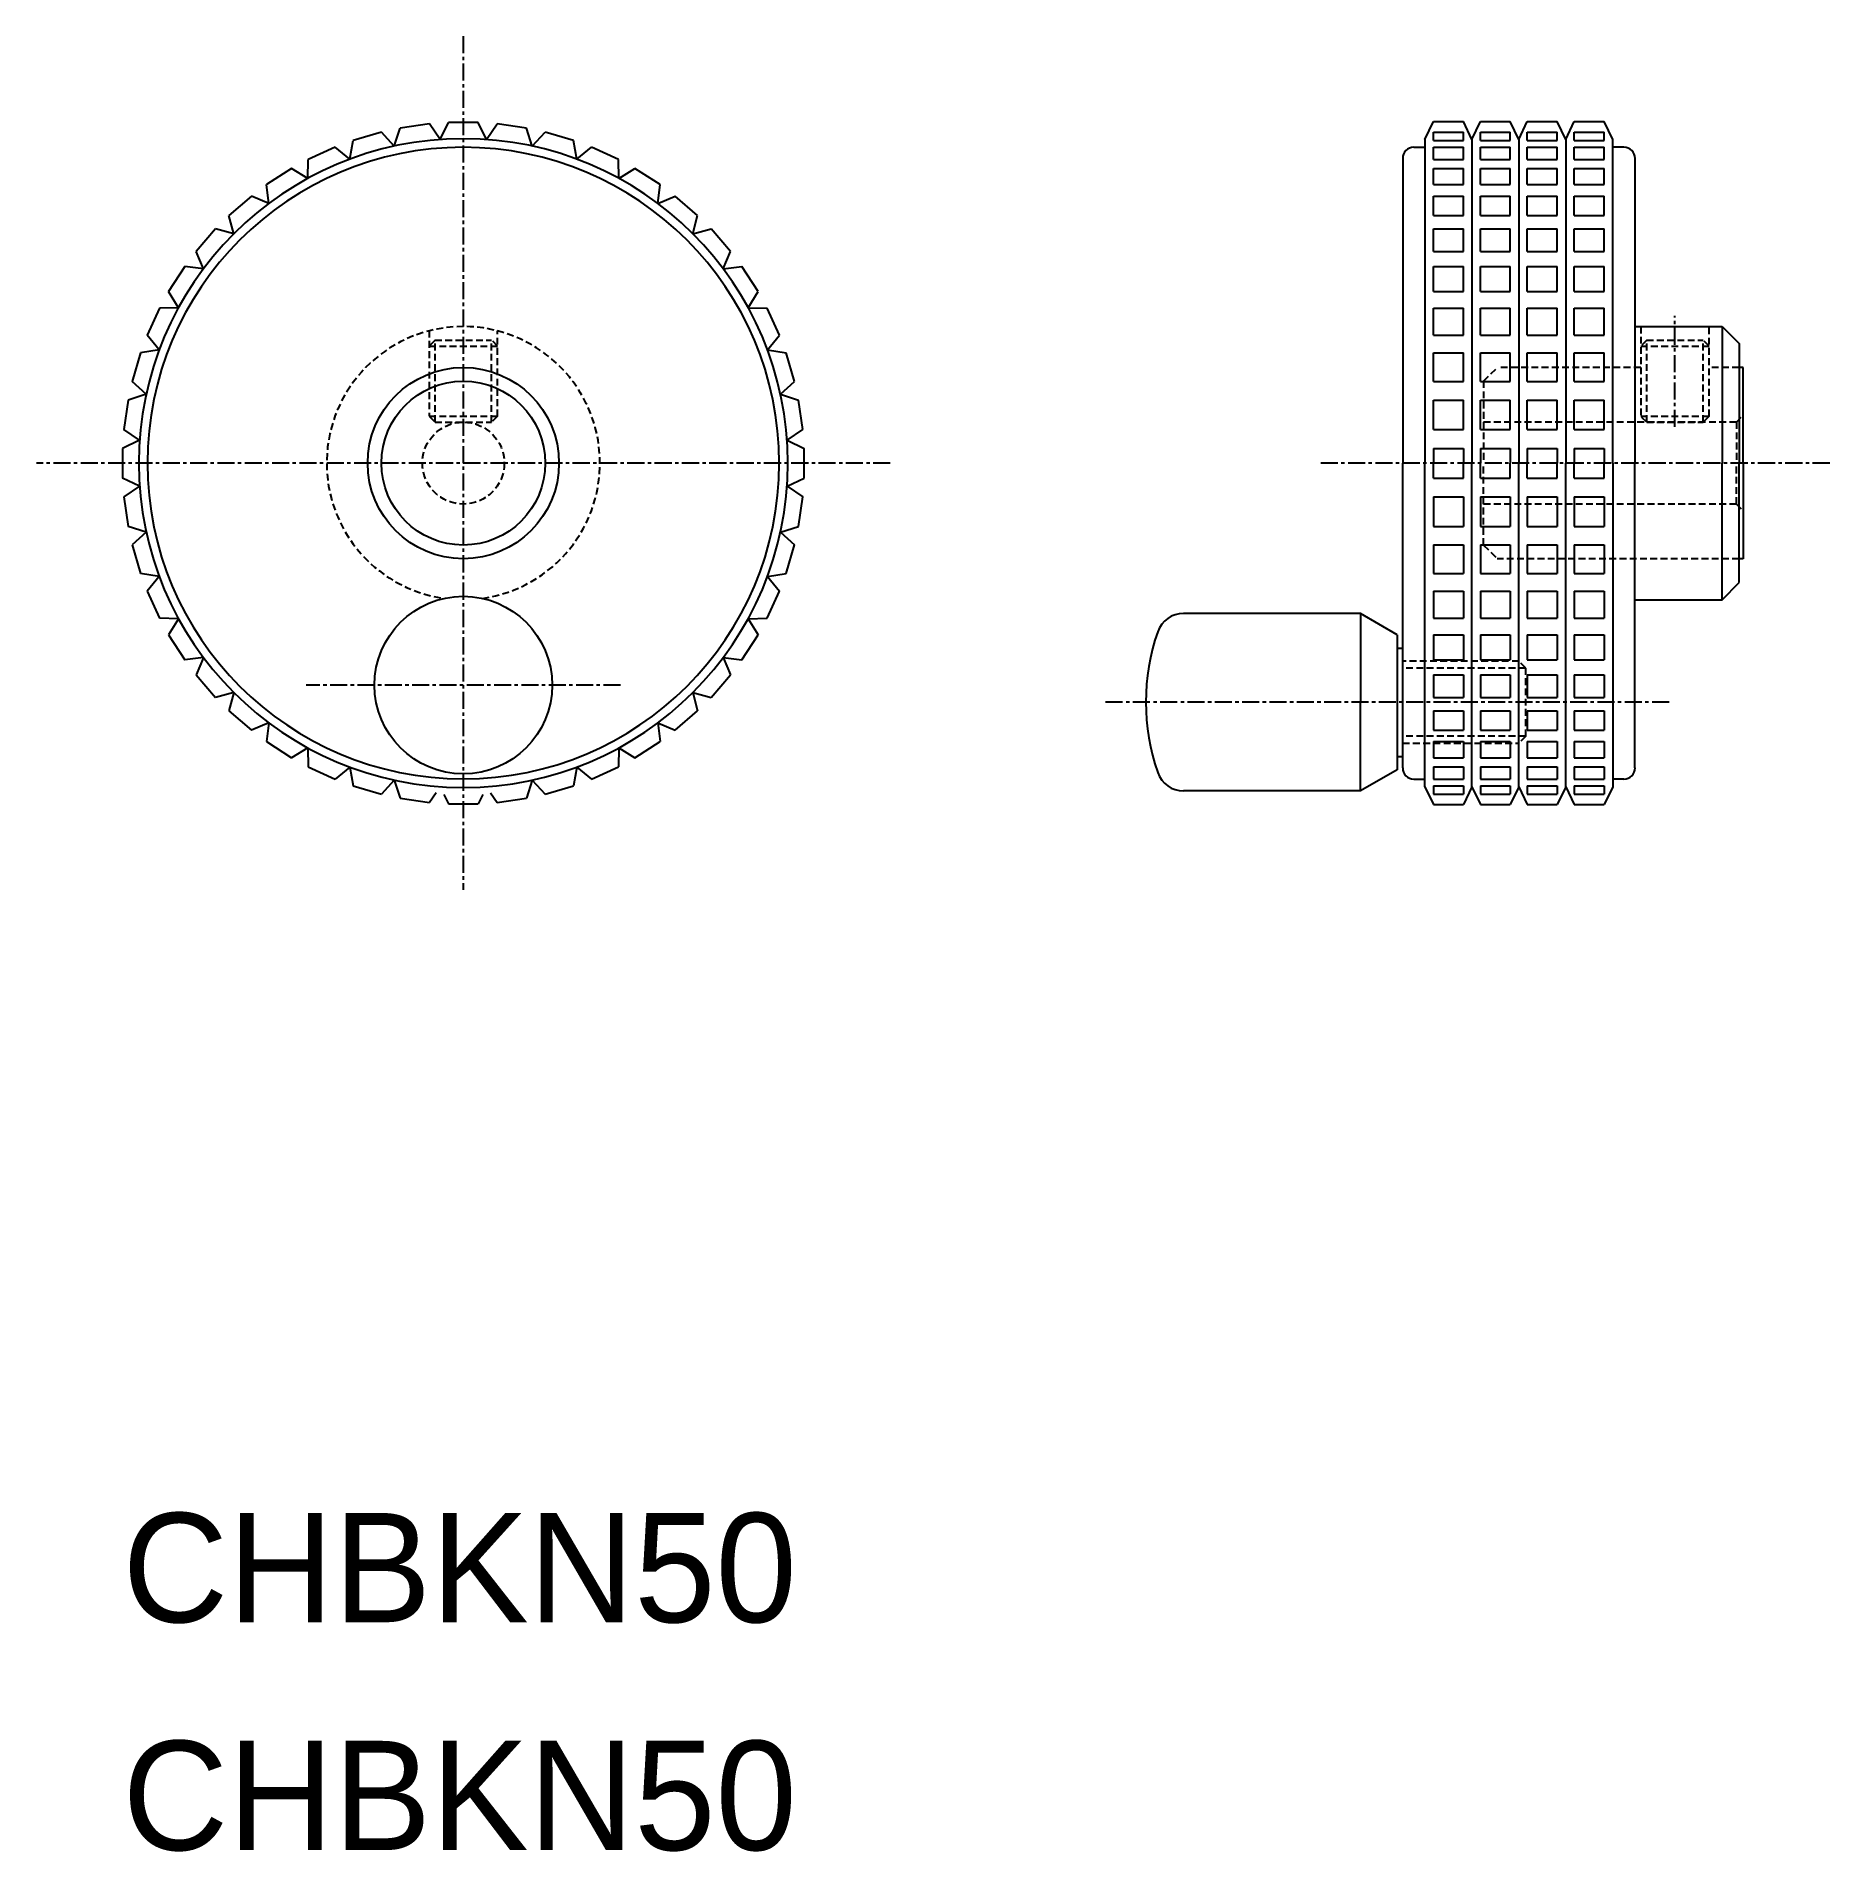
# Model space of a CAD drawing. Extents: x -5374 to -5242, y -1084 to -951.
import ezdxf
from ezdxf.enums import TextEntityAlignment as Align

# ---------------------------------------------------------------- set-up
doc = ezdxf.new("R2010")
doc.units = 0
doc.linetypes.add('CENTER', pattern=[2, 1.25, -0.25, 0.25, -0.25])
doc.linetypes.add('DASHED', pattern=[0.75, 0.5, -0.25])
doc.layers.get('0').update_dxf_attribs({"linetype": 'CONTINUOUS'})
doc.layers.add('CENTER', color=1, linetype='CENTER')

msp = doc.modelspace()

# ---------------------------------------------------------------- linework, layer by layer
at = {"color": 7, "linetype": 'CONTINUOUS'}
for p, q in [((-5348.42, -958.03), (-5350.51, -958.64)), ((-5347.49, -959.06), (-5348.42, -958.03)), ((-5347.49, -959.06), (-5347.07, -957.74)), ((-5344.91, -957.43), (-5347.07, -957.74)), ((-5344.14, -958.57), (-5344.91, -957.43)), ((-5344.14, -958.57), (-5343.53, -957.33)), ((-5341.35, -957.33), (-5343.53, -957.33)), ((-5340.75, -958.57), (-5341.35, -957.33)), ((-5340.75, -958.57), (-5339.97, -957.43)), ((-5337.81, -957.74), (-5339.97, -957.43)), ((-5337.39, -959.06), (-5337.81, -957.74)), ((-5337.39, -959.06), (-5336.46, -958.03)), ((-5334.37, -958.64), (-5336.46, -958.03)), ((-5272.07, -958.57), (-5271.44, -957.26)), ((-5271.44, -957.26), (-5269.25, -957.26)), ((-5271.44, -958.03), (-5269.25, -958.03)), ((-5271.44, -958.64), (-5271.44, -958.03)), ((-5268.63, -958.57), (-5269.25, -957.26)), ((-5269.25, -958.64), (-5269.25, -958.03)), ((-5268.63, -958.57), (-5268, -957.26)), ((-5268, -957.26), (-5265.82, -957.26)), ((-5268, -958.03), (-5265.82, -958.03)), ((-5268, -958.64), (-5268, -958.03)), ((-5265.19, -958.57), (-5265.82, -957.26)), ((-5265.82, -958.64), (-5265.82, -958.03)), ((-5265.19, -958.57), (-5264.57, -957.26)), ((-5264.57, -957.26), (-5262.38, -957.26)), ((-5264.57, -958.64), (-5264.57, -958.03)), ((-5264.57, -958.03), (-5262.38, -958.03)), ((-5261.75, -958.57), (-5262.38, -957.26)), ((-5262.38, -958.64), (-5262.38, -958.03)), ((-5261.75, -958.57), (-5261.13, -957.26)), ((-5261.13, -957.26), (-5258.94, -957.26)), ((-5261.13, -958.64), (-5261.13, -958.03)), ((-5261.13, -958.03), (-5258.94, -958.03)), ((-5258.32, -958.57), (-5258.94, -957.26)), ((-5258.94, -958.64), (-5258.94, -958.03)), ((-5351.81, -959.13), (-5353.79, -960.03)), ((-5350.74, -960.01), (-5351.81, -959.13)), ((-5350.74, -960.01), (-5350.51, -958.64)), ((-5334.14, -960.01), (-5334.37, -958.64)), ((-5334.14, -960.01), (-5333.07, -959.13)), ((-5331.09, -960.03), (-5333.07, -959.13)), ((-5272.88, -959.14), (-5272.07, -959.14)), ((-5272.07, -958.57), (-5272.07, -982.26)), ((-5271.44, -958.64), (-5269.25, -958.64)), ((-5271.44, -959.13), (-5269.25, -959.13)), ((-5271.44, -960.03), (-5271.44, -959.13)), ((-5269.25, -960.03), (-5269.25, -959.13)), ((-5268.63, -958.57), (-5268.63, -982.26)), ((-5268, -958.64), (-5265.82, -958.64)), ((-5268, -959.13), (-5265.82, -959.13)), ((-5268, -960.03), (-5268, -959.13)), ((-5265.82, -960.03), (-5265.82, -959.13)), ((-5265.19, -958.57), (-5265.19, -982.26)), ((-5264.57, -958.64), (-5262.38, -958.64)), ((-5264.57, -960.03), (-5264.57, -959.13)), ((-5264.57, -959.13), (-5262.38, -959.13)), ((-5262.38, -960.03), (-5262.38, -959.13)), ((-5261.75, -958.57), (-5261.75, -982.26)), ((-5261.13, -958.64), (-5258.94, -958.64)), ((-5261.13, -960.03), (-5261.13, -959.13)), ((-5261.13, -959.13), (-5258.94, -959.13)), ((-5258.94, -960.03), (-5258.94, -959.13)), ((-5258.32, -982.26), (-5258.32, -958.57)), ((-5257.5, -959.14), (-5258.32, -959.14)), ((-5355.01, -960.7), (-5356.84, -961.87)), ((-5353.82, -961.42), (-5355.01, -960.7)), ((-5353.82, -961.42), (-5353.79, -960.03)), ((-5331.06, -961.42), (-5331.09, -960.03)), ((-5331.06, -961.42), (-5329.88, -960.7)), ((-5328.04, -961.87), (-5329.88, -960.7)), ((-5273.69, -959.95), (-5273.69, -982.26)), ((-5271.44, -960.03), (-5269.25, -960.03)), ((-5271.44, -961.87), (-5271.44, -960.7)), ((-5271.44, -960.7), (-5269.25, -960.7)), ((-5269.25, -961.87), (-5269.25, -960.7)), ((-5268, -960.03), (-5265.82, -960.03)), ((-5268, -960.7), (-5265.82, -960.7)), ((-5268, -961.87), (-5268, -960.7)), ((-5265.82, -961.87), (-5265.82, -960.7)), ((-5264.57, -960.03), (-5262.38, -960.03)), ((-5264.57, -961.87), (-5264.57, -960.7)), ((-5264.57, -960.7), (-5262.38, -960.7)), ((-5262.38, -961.87), (-5262.38, -960.7)), ((-5261.13, -960.03), (-5258.94, -960.03)), ((-5261.13, -961.87), (-5261.13, -960.7)), ((-5261.13, -960.7), (-5258.94, -960.7)), ((-5258.94, -961.87), (-5258.94, -960.7)), ((-5256.69, -959.95), (-5256.69, -982.26)), ((-5356.67, -963.25), (-5356.84, -961.87)), ((-5328.21, -963.25), (-5328.04, -961.87)), ((-5271.44, -961.87), (-5269.25, -961.87)), ((-5268, -961.87), (-5265.82, -961.87)), ((-5264.57, -961.87), (-5262.38, -961.87)), ((-5261.13, -961.87), (-5258.94, -961.87)), ((-5357.95, -962.71), (-5359.59, -964.13)), ((-5356.67, -963.25), (-5357.95, -962.71)), ((-5328.21, -963.25), (-5326.93, -962.71)), ((-5325.29, -964.13), (-5326.93, -962.71)), ((-5271.44, -962.71), (-5269.25, -962.71)), ((-5271.44, -964.13), (-5271.44, -962.71)), ((-5269.25, -964.13), (-5269.25, -962.71)), ((-5268, -962.71), (-5265.82, -962.71)), ((-5268, -964.13), (-5268, -962.71)), ((-5265.82, -964.13), (-5265.82, -962.71)), ((-5264.57, -964.13), (-5264.57, -962.71)), ((-5264.57, -962.71), (-5262.38, -962.71)), ((-5262.38, -964.13), (-5262.38, -962.71)), ((-5261.13, -964.13), (-5261.13, -962.71)), ((-5261.13, -962.71), (-5258.94, -962.71)), ((-5258.94, -964.13), (-5258.94, -962.71)), ((-5359.23, -965.47), (-5359.59, -964.13)), ((-5325.65, -965.47), (-5325.29, -964.13)), ((-5271.44, -964.13), (-5269.25, -964.13)), ((-5268, -964.13), (-5265.82, -964.13)), ((-5264.57, -964.13), (-5262.38, -964.13)), ((-5261.13, -964.13), (-5258.94, -964.13)), ((-5360.57, -965.11), (-5362, -966.76)), ((-5359.23, -965.47), (-5360.57, -965.11)), ((-5325.65, -965.47), (-5324.31, -965.11)), ((-5322.88, -966.76), (-5324.31, -965.11)), ((-5271.44, -965.11), (-5269.25, -965.11)), ((-5271.44, -966.76), (-5271.44, -965.11)), ((-5269.25, -966.76), (-5269.25, -965.11)), ((-5268, -965.11), (-5265.82, -965.11)), ((-5268, -966.76), (-5268, -965.11)), ((-5265.82, -966.76), (-5265.82, -965.11)), ((-5264.57, -966.76), (-5264.57, -965.11)), ((-5264.57, -965.11), (-5262.38, -965.11)), ((-5262.38, -966.76), (-5262.38, -965.11)), ((-5261.13, -966.76), (-5261.13, -965.11)), ((-5261.13, -965.11), (-5258.94, -965.11)), ((-5258.94, -966.76), (-5258.94, -965.11)), ((-5361.45, -968.03), (-5362, -966.76)), ((-5323.43, -968.03), (-5322.88, -966.76)), ((-5271.44, -966.76), (-5269.25, -966.76)), ((-5268, -966.76), (-5265.82, -966.76)), ((-5264.57, -966.76), (-5262.38, -966.76)), ((-5261.13, -966.76), (-5258.94, -966.76)), ((-5362.83, -967.87), (-5364.01, -969.7)), ((-5361.45, -968.03), (-5362.83, -967.87)), ((-5323.43, -968.03), (-5322.05, -967.87)), ((-5320.87, -969.7), (-5322.05, -967.87)), ((-5271.44, -969.7), (-5271.44, -967.87)), ((-5271.44, -967.87), (-5269.25, -967.87)), ((-5269.25, -969.7), (-5269.25, -967.87)), ((-5268, -969.7), (-5268, -967.87)), ((-5268, -967.87), (-5265.82, -967.87)), ((-5265.82, -969.7), (-5265.82, -967.87)), ((-5264.57, -969.7), (-5264.57, -967.87)), ((-5264.57, -967.87), (-5262.38, -967.87)), ((-5262.38, -969.7), (-5262.38, -967.87)), ((-5261.13, -969.7), (-5261.13, -967.87)), ((-5261.13, -967.87), (-5258.94, -967.87)), ((-5258.94, -969.7), (-5258.94, -967.87)), ((-5363.29, -970.88), (-5364.01, -969.7)), ((-5321.6, -970.88), (-5320.87, -969.7)), ((-5271.44, -969.7), (-5269.25, -969.7)), ((-5268, -969.7), (-5265.82, -969.7)), ((-5264.57, -969.7), (-5262.38, -969.7)), ((-5261.13, -969.7), (-5258.94, -969.7)), ((-5364.67, -970.91), (-5365.58, -972.9)), ((-5363.29, -970.88), (-5364.67, -970.91)), ((-5321.6, -970.88), (-5320.21, -970.91)), ((-5319.31, -972.9), (-5320.21, -970.91)), ((-5271.44, -970.91), (-5269.25, -970.91)), ((-5271.44, -972.9), (-5271.44, -970.91)), ((-5269.25, -972.9), (-5269.25, -970.91)), ((-5268, -970.91), (-5265.82, -970.91)), ((-5268, -972.9), (-5268, -970.91)), ((-5265.82, -972.9), (-5265.82, -970.91)), ((-5264.57, -972.9), (-5264.57, -970.91)), ((-5264.57, -970.91), (-5262.38, -970.91)), ((-5262.38, -972.9), (-5262.38, -970.91)), ((-5261.13, -972.9), (-5261.13, -970.91)), ((-5261.13, -970.91), (-5258.94, -970.91)), ((-5258.94, -972.9), (-5258.94, -970.91)), ((-5256.69, -972.26), (-5250.32, -972.26)), ((-5250.32, -972.26), (-5250.32, -982.26)), ((-5250.32, -972.26), (-5249.07, -973.51)), ((-5364.69, -973.96), (-5366.06, -974.19)), ((-5364.69, -973.96), (-5365.58, -972.9)), ((-5320.19, -973.96), (-5319.31, -972.9)), ((-5320.19, -973.96), (-5318.82, -974.19)), ((-5271.44, -972.9), (-5269.25, -972.9)), ((-5268, -972.9), (-5265.82, -972.9)), ((-5264.57, -972.9), (-5262.38, -972.9)), ((-5261.13, -972.9), (-5258.94, -972.9)), ((-5249.07, -973.51), (-5249.07, -982.26)), ((-5366.06, -974.19), (-5366.67, -976.28)), ((-5318.21, -976.28), (-5318.82, -974.19)), ((-5271.44, -976.28), (-5271.44, -974.19)), ((-5271.44, -974.19), (-5269.25, -974.19)), ((-5269.25, -976.28), (-5269.25, -974.19)), ((-5268, -974.19), (-5265.82, -974.19)), ((-5268, -976.28), (-5268, -974.19)), ((-5265.82, -976.28), (-5265.82, -974.19)), ((-5264.57, -976.28), (-5264.57, -974.19)), ((-5264.57, -974.19), (-5262.38, -974.19)), ((-5262.38, -976.28), (-5262.38, -974.19)), ((-5261.13, -976.28), (-5261.13, -974.19)), ((-5261.13, -974.19), (-5258.94, -974.19)), ((-5258.94, -976.28), (-5258.94, -974.19)), ((-5248.77, -975.26), (-5249.07, -975.26)), ((-5248.77, -982.26), (-5248.77, -975.26)), ((-5365.65, -977.22), (-5366.67, -976.28)), ((-5319.23, -977.22), (-5318.21, -976.28)), ((-5271.44, -976.28), (-5269.25, -976.28)), ((-5268, -976.28), (-5265.82, -976.28)), ((-5264.57, -976.28), (-5262.38, -976.28)), ((-5261.13, -976.28), (-5258.94, -976.28)), ((-5366.97, -977.64), (-5367.28, -979.79)), ((-5365.65, -977.22), (-5366.97, -977.64)), ((-5319.23, -977.22), (-5317.91, -977.64)), ((-5317.6, -979.79), (-5317.91, -977.64)), ((-5271.44, -977.64), (-5269.25, -977.64)), ((-5271.44, -979.79), (-5271.44, -977.64)), ((-5269.25, -979.79), (-5269.25, -977.64)), ((-5268, -977.64), (-5265.82, -977.64)), ((-5268, -979.79), (-5268, -977.64)), ((-5265.82, -979.79), (-5265.82, -977.64)), ((-5264.57, -979.79), (-5264.57, -977.64)), ((-5264.57, -977.64), (-5262.38, -977.64)), ((-5262.38, -979.79), (-5262.38, -977.64)), ((-5261.13, -979.79), (-5261.13, -977.64)), ((-5261.13, -977.64), (-5258.94, -977.64)), ((-5258.94, -979.79), (-5258.94, -977.64)), ((-5366.13, -980.57), (-5367.38, -981.18)), ((-5366.13, -980.57), (-5367.28, -979.79)), ((-5318.75, -980.57), (-5317.6, -979.79)), ((-5318.75, -980.57), (-5317.5, -981.18)), ((-5271.44, -979.79), (-5269.25, -979.79)), ((-5268, -979.79), (-5265.82, -979.79)), ((-5264.57, -979.79), (-5262.38, -979.79)), ((-5261.13, -979.79), (-5258.94, -979.79)), ((-5367.38, -981.18), (-5367.38, -983.35)), ((-5317.5, -983.35), (-5317.5, -981.18)), ((-5271.44, -981.18), (-5271.44, -982.26)), ((-5271.44, -981.18), (-5269.25, -981.18)), ((-5269.25, -981.18), (-5269.25, -982.26)), ((-5268, -981.18), (-5268, -982.26)), ((-5268, -981.18), (-5265.82, -981.18)), ((-5265.82, -981.18), (-5265.82, -982.26)), ((-5264.57, -981.18), (-5264.57, -982.26)), ((-5264.57, -981.18), (-5262.38, -981.18)), ((-5262.38, -981.18), (-5262.38, -982.26)), ((-5261.13, -981.18), (-5261.13, -982.26)), ((-5261.13, -981.18), (-5258.94, -981.18)), ((-5258.94, -981.18), (-5258.94, -982.26)), ((-5366.13, -983.96), (-5367.38, -983.35)), ((-5318.75, -983.96), (-5317.5, -983.35)), ((-5273.69, -1004.58), (-5273.69, -982.26)), ((-5272.07, -1005.95), (-5272.07, -982.26)), ((-5271.44, -983.35), (-5271.44, -982.26)), ((-5271.44, -983.35), (-5269.25, -983.35)), ((-5269.25, -983.35), (-5269.25, -982.26)), ((-5268.63, -1005.95), (-5268.63, -982.26)), ((-5268, -983.35), (-5268, -982.26)), ((-5268, -983.35), (-5265.82, -983.35)), ((-5265.82, -983.35), (-5265.82, -982.26)), ((-5265.19, -1005.95), (-5265.19, -982.26)), ((-5264.57, -983.35), (-5264.57, -982.26)), ((-5264.57, -983.35), (-5262.38, -983.35)), ((-5262.38, -983.35), (-5262.38, -982.26)), ((-5261.75, -1005.95), (-5261.75, -982.26)), ((-5261.13, -983.35), (-5261.13, -982.26)), ((-5261.13, -983.35), (-5258.94, -983.35)), ((-5258.94, -983.35), (-5258.94, -982.26)), ((-5258.32, -982.26), (-5258.32, -1005.95)), ((-5256.69, -1004.58), (-5256.69, -982.26)), ((-5250.32, -992.26), (-5250.32, -982.26)), ((-5249.07, -991.01), (-5249.07, -982.26)), ((-5248.77, -982.26), (-5248.77, -989.26)), ((-5366.13, -983.96), (-5367.28, -984.74)), ((-5367.28, -984.74), (-5366.97, -986.89)), ((-5318.75, -983.96), (-5317.6, -984.74)), ((-5317.91, -986.89), (-5317.6, -984.74)), ((-5271.44, -984.74), (-5269.25, -984.74)), ((-5271.44, -984.74), (-5271.44, -986.89)), ((-5269.25, -984.74), (-5269.25, -986.89)), ((-5268, -984.74), (-5265.82, -984.74)), ((-5268, -984.74), (-5268, -986.89)), ((-5265.82, -984.74), (-5265.82, -986.89)), ((-5264.57, -984.74), (-5262.38, -984.74)), ((-5264.57, -984.74), (-5264.57, -986.89)), ((-5262.38, -984.74), (-5262.38, -986.89)), ((-5261.13, -984.74), (-5258.94, -984.74)), ((-5261.13, -984.74), (-5261.13, -986.89)), ((-5258.94, -984.74), (-5258.94, -986.89)), ((-5365.65, -987.31), (-5366.97, -986.89)), ((-5365.65, -987.31), (-5366.67, -988.24)), ((-5319.23, -987.31), (-5317.91, -986.89)), ((-5319.23, -987.31), (-5318.21, -988.24)), ((-5271.44, -986.89), (-5269.25, -986.89)), ((-5268, -986.89), (-5265.82, -986.89)), ((-5264.57, -986.89), (-5262.38, -986.89)), ((-5261.13, -986.89), (-5258.94, -986.89)), ((-5366.67, -988.24), (-5366.06, -990.33)), ((-5318.82, -990.33), (-5318.21, -988.24)), ((-5271.44, -988.24), (-5271.44, -990.33)), ((-5271.44, -988.24), (-5269.25, -988.24)), ((-5269.25, -988.24), (-5269.25, -990.33)), ((-5268, -988.24), (-5265.82, -988.24)), ((-5268, -988.24), (-5268, -990.33)), ((-5265.82, -988.24), (-5265.82, -990.33)), ((-5264.57, -988.24), (-5264.57, -990.33)), ((-5264.57, -988.24), (-5262.38, -988.24)), ((-5262.38, -988.24), (-5262.38, -990.33)), ((-5261.13, -988.24), (-5261.13, -990.33)), ((-5261.13, -988.24), (-5258.94, -988.24)), ((-5258.94, -988.24), (-5258.94, -990.33)), ((-5248.77, -989.26), (-5249.07, -989.26)), ((-5364.69, -990.56), (-5366.06, -990.33)), ((-5364.69, -990.56), (-5365.58, -991.63)), ((-5320.19, -990.56), (-5318.82, -990.33)), ((-5320.19, -990.56), (-5319.31, -991.63)), ((-5271.44, -990.33), (-5269.25, -990.33)), ((-5268, -990.33), (-5265.82, -990.33)), ((-5264.57, -990.33), (-5262.38, -990.33)), ((-5261.13, -990.33), (-5258.94, -990.33)), ((-5250.32, -992.26), (-5249.07, -991.01)), ((-5365.58, -991.63), (-5364.67, -993.61)), ((-5320.21, -993.61), (-5319.31, -991.63)), ((-5271.44, -991.63), (-5269.25, -991.63)), ((-5271.44, -991.63), (-5271.44, -993.61)), ((-5269.25, -991.63), (-5269.25, -993.61)), ((-5268, -991.63), (-5265.82, -991.63)), ((-5268, -991.63), (-5268, -993.61)), ((-5265.82, -991.63), (-5265.82, -993.61)), ((-5264.57, -991.63), (-5262.38, -991.63)), ((-5264.57, -991.63), (-5264.57, -993.61)), ((-5262.38, -991.63), (-5262.38, -993.61)), ((-5261.13, -991.63), (-5258.94, -991.63)), ((-5261.13, -991.63), (-5261.13, -993.61)), ((-5258.94, -991.63), (-5258.94, -993.61)), ((-5256.69, -992.26), (-5250.32, -992.26)), ((-5363.29, -993.65), (-5364.67, -993.61)), ((-5363.29, -993.65), (-5364.01, -994.83)), ((-5321.6, -993.65), (-5320.21, -993.61)), ((-5321.6, -993.65), (-5320.87, -994.83)), ((-5276.79, -993.26), (-5289.73, -993.26)), ((-5274.09, -994.82), (-5276.79, -993.26)), ((-5276.79, -993.26), (-5276.79, -999.76)), ((-5271.44, -993.61), (-5269.25, -993.61)), ((-5268, -993.61), (-5265.82, -993.61)), ((-5264.57, -993.61), (-5262.38, -993.61)), ((-5261.13, -993.61), (-5258.94, -993.61)), ((-5364.01, -994.83), (-5362.83, -996.66)), ((-5322.05, -996.66), (-5320.87, -994.83)), ((-5271.44, -994.83), (-5271.44, -996.66)), ((-5271.44, -994.83), (-5269.25, -994.83)), ((-5269.25, -994.83), (-5269.25, -996.66)), ((-5268, -994.83), (-5268, -996.66)), ((-5268, -994.83), (-5265.82, -994.83)), ((-5265.82, -994.83), (-5265.82, -996.66)), ((-5264.57, -994.83), (-5264.57, -996.66)), ((-5264.57, -994.83), (-5262.38, -994.83)), ((-5262.38, -994.83), (-5262.38, -996.66)), ((-5261.13, -994.83), (-5261.13, -996.66)), ((-5261.13, -994.83), (-5258.94, -994.83)), ((-5258.94, -994.83), (-5258.94, -996.66)), ((-5361.45, -996.5), (-5362.83, -996.66)), ((-5361.45, -996.5), (-5362, -997.77)), ((-5323.43, -996.5), (-5322.05, -996.66)), ((-5323.43, -996.5), (-5322.88, -997.77)), ((-5274.09, -995.8), (-5273.69, -995.8)), ((-5271.44, -996.66), (-5269.25, -996.66)), ((-5268, -996.66), (-5265.82, -996.66)), ((-5264.57, -996.66), (-5262.38, -996.66)), ((-5261.13, -996.66), (-5258.94, -996.66)), ((-5362, -997.77), (-5360.57, -999.42)), ((-5324.31, -999.42), (-5322.88, -997.77)), ((-5271.44, -997.77), (-5269.25, -997.77)), ((-5271.44, -997.77), (-5271.44, -999.42)), ((-5269.25, -997.77), (-5269.25, -999.42)), ((-5268, -997.77), (-5265.82, -997.77)), ((-5268, -997.77), (-5268, -999.42)), ((-5265.82, -997.77), (-5265.82, -999.42)), ((-5264.57, -997.77), (-5262.38, -997.77)), ((-5264.57, -997.77), (-5264.57, -999.42)), ((-5262.38, -997.77), (-5262.38, -999.42)), ((-5261.13, -997.77), (-5258.94, -997.77)), ((-5261.13, -997.77), (-5261.13, -999.42)), ((-5258.94, -997.77), (-5258.94, -999.42)), ((-5359.23, -999.06), (-5360.57, -999.42)), ((-5359.23, -999.06), (-5359.59, -1000.4)), ((-5325.65, -999.06), (-5325.29, -1000.4)), ((-5325.65, -999.06), (-5324.31, -999.42)), ((-5271.44, -999.42), (-5269.25, -999.42)), ((-5268, -999.42), (-5265.82, -999.42)), ((-5264.57, -999.42), (-5262.38, -999.42)), ((-5261.13, -999.42), (-5258.94, -999.42)), ((-5359.59, -1000.4), (-5357.95, -1001.82)), ((-5326.93, -1001.82), (-5325.29, -1000.4)), ((-5276.79, -1006.26), (-5276.79, -999.76)), ((-5271.44, -1000.4), (-5269.25, -1000.4)), ((-5271.44, -1000.4), (-5271.44, -1001.82)), ((-5269.25, -1000.4), (-5269.25, -1001.82)), ((-5268, -1000.4), (-5265.82, -1000.4)), ((-5268, -1000.4), (-5268, -1001.82)), ((-5265.82, -1000.4), (-5265.82, -1001.82)), ((-5264.57, -1000.4), (-5262.38, -1000.4)), ((-5264.57, -1000.4), (-5264.57, -1001.82)), ((-5262.38, -1000.4), (-5262.38, -1001.82)), ((-5261.13, -1000.4), (-5258.94, -1000.4)), ((-5261.13, -1000.4), (-5261.13, -1001.82)), ((-5258.94, -1000.4), (-5258.94, -1001.82)), ((-5356.67, -1001.28), (-5357.95, -1001.82)), ((-5356.67, -1001.28), (-5356.84, -1002.65)), ((-5328.21, -1001.28), (-5326.93, -1001.82)), ((-5328.21, -1001.28), (-5328.04, -1002.65)), ((-5271.44, -1001.82), (-5269.25, -1001.82)), ((-5268, -1001.82), (-5265.82, -1001.82)), ((-5264.57, -1001.82), (-5262.38, -1001.82)), ((-5261.13, -1001.82), (-5258.94, -1001.82)), ((-5356.84, -1002.65), (-5355.01, -1003.83)), ((-5353.82, -1003.11), (-5355.01, -1003.83)), ((-5353.82, -1003.11), (-5353.79, -1004.49)), ((-5331.06, -1003.11), (-5331.09, -1004.49)), ((-5331.06, -1003.11), (-5329.88, -1003.83)), ((-5329.88, -1003.83), (-5328.04, -1002.65)), ((-5271.44, -1002.65), (-5269.25, -1002.65)), ((-5271.44, -1002.65), (-5271.44, -1003.83)), ((-5269.25, -1002.65), (-5269.25, -1003.83)), ((-5268, -1002.65), (-5265.82, -1002.65)), ((-5268, -1002.65), (-5268, -1003.83)), ((-5265.82, -1002.65), (-5265.82, -1003.83)), ((-5264.57, -1002.65), (-5262.38, -1002.65)), ((-5264.57, -1002.65), (-5264.57, -1003.83)), ((-5262.38, -1002.65), (-5262.38, -1003.83)), ((-5261.13, -1002.65), (-5258.94, -1002.65)), ((-5261.13, -1002.65), (-5261.13, -1003.83)), ((-5258.94, -1002.65), (-5258.94, -1003.83)), ((-5353.79, -1004.49), (-5351.81, -1005.4)), ((-5350.74, -1004.52), (-5351.81, -1005.4)), ((-5350.74, -1004.52), (-5350.51, -1005.88)), ((-5334.14, -1004.52), (-5334.37, -1005.88)), ((-5334.14, -1004.52), (-5333.07, -1005.4)), ((-5333.07, -1005.4), (-5331.09, -1004.49)), ((-5274.09, -1004.71), (-5276.79, -1006.26)), ((-5274.09, -1003.73), (-5273.69, -1003.73)), ((-5271.44, -1003.83), (-5269.25, -1003.83)), ((-5271.44, -1004.49), (-5269.25, -1004.49)), ((-5271.44, -1004.49), (-5271.44, -1005.4)), ((-5269.25, -1004.49), (-5269.25, -1005.4)), ((-5268, -1003.83), (-5265.82, -1003.83)), ((-5268, -1004.49), (-5265.82, -1004.49)), ((-5268, -1004.49), (-5268, -1005.4)), ((-5265.82, -1004.49), (-5265.82, -1005.4)), ((-5264.57, -1003.83), (-5262.38, -1003.83)), ((-5264.57, -1004.49), (-5262.38, -1004.49)), ((-5264.57, -1004.49), (-5264.57, -1005.4)), ((-5262.38, -1004.49), (-5262.38, -1005.4)), ((-5261.13, -1003.83), (-5258.94, -1003.83)), ((-5261.13, -1004.49), (-5258.94, -1004.49)), ((-5261.13, -1004.49), (-5261.13, -1005.4)), ((-5258.94, -1004.49), (-5258.94, -1005.4)), ((-5350.51, -1005.88), (-5348.42, -1006.5)), ((-5347.49, -1005.47), (-5348.42, -1006.5)), ((-5347.49, -1005.47), (-5347.07, -1006.79)), ((-5337.39, -1005.47), (-5337.81, -1006.79)), ((-5337.39, -1005.47), (-5336.46, -1006.5)), ((-5336.46, -1006.5), (-5334.37, -1005.88)), ((-5272.88, -1005.39), (-5272.07, -1005.39)), ((-5272.07, -1005.95), (-5271.44, -1007.26)), ((-5271.44, -1005.4), (-5269.25, -1005.4)), ((-5271.44, -1005.88), (-5269.25, -1005.88)), ((-5271.44, -1005.88), (-5271.44, -1006.5)), ((-5269.25, -1005.88), (-5269.25, -1006.5)), ((-5268.63, -1005.95), (-5269.25, -1007.26)), ((-5268.63, -1005.95), (-5268, -1007.26)), ((-5268, -1005.4), (-5265.82, -1005.4)), ((-5268, -1005.88), (-5265.82, -1005.88)), ((-5268, -1005.88), (-5268, -1006.5)), ((-5265.82, -1005.88), (-5265.82, -1006.5)), ((-5265.19, -1005.95), (-5265.82, -1007.26)), ((-5265.19, -1005.95), (-5264.57, -1007.26)), ((-5264.57, -1005.4), (-5262.38, -1005.4)), ((-5264.57, -1005.88), (-5262.38, -1005.88)), ((-5264.57, -1005.88), (-5264.57, -1006.5)), ((-5262.38, -1005.88), (-5262.38, -1006.5)), ((-5261.75, -1005.95), (-5262.38, -1007.26)), ((-5261.75, -1005.95), (-5261.13, -1007.26)), ((-5261.13, -1005.4), (-5258.94, -1005.4)), ((-5261.13, -1005.88), (-5258.94, -1005.88)), ((-5261.13, -1005.88), (-5261.13, -1006.5)), ((-5258.94, -1005.88), (-5258.94, -1006.5)), ((-5258.32, -1005.95), (-5258.94, -1007.26)), ((-5257.5, -1005.39), (-5258.32, -1005.39)), ((-5347.07, -1006.79), (-5344.91, -1007.1)), ((-5344.43, -1006.39), (-5344.91, -1007.1)), ((-5343.86, -1006.51), (-5343.53, -1007.2)), ((-5343.53, -1007.2), (-5341.35, -1007.2)), ((-5341.02, -1006.51), (-5341.35, -1007.2)), ((-5340.45, -1006.39), (-5339.97, -1007.1)), ((-5339.97, -1007.1), (-5337.81, -1006.79)), ((-5276.79, -1006.26), (-5289.73, -1006.26)), ((-5271.44, -1006.5), (-5269.25, -1006.5)), ((-5271.44, -1007.26), (-5269.25, -1007.26)), ((-5268, -1006.5), (-5265.82, -1006.5)), ((-5268, -1007.26), (-5265.82, -1007.26)), ((-5264.57, -1006.5), (-5262.38, -1006.5)), ((-5264.57, -1007.26), (-5262.38, -1007.26)), ((-5261.13, -1006.5), (-5258.94, -1006.5)), ((-5261.13, -1007.26), (-5258.94, -1007.26))]:
    msp.add_line(p, q, dxfattribs=at)
at = {"color": 3, "linetype": 'DASHED'}
for p, q in [((-5344.94, -972.57), (-5344.94, -978.83)), ((-5339.94, -978.83), (-5339.94, -972.57)), ((-5256.27, -972.26), (-5256.27, -978.83)), ((-5251.27, -978.83), (-5251.27, -972.26)), ((-5344.51, -973.26), (-5344.94, -973.7)), ((-5344.94, -973.7), (-5339.94, -973.7)), ((-5344.51, -973.26), (-5340.37, -973.26)), ((-5344.51, -979.26), (-5344.51, -973.26)), ((-5339.94, -973.7), (-5340.37, -973.26)), ((-5340.37, -979.26), (-5340.37, -973.26)), ((-5255.83, -973.26), (-5256.27, -973.7)), ((-5256.27, -973.7), (-5251.27, -973.7)), ((-5255.83, -979.26), (-5255.83, -973.26)), ((-5255.83, -973.26), (-5251.7, -973.26)), ((-5251.7, -979.26), (-5251.7, -973.26)), ((-5251.27, -973.7), (-5251.7, -973.26)), ((-5267.77, -976.26), (-5266.77, -975.26)), ((-5256.27, -975.26), (-5266.77, -975.26)), ((-5249.07, -975.26), (-5251.27, -975.26)), ((-5267.77, -976.26), (-5267.77, -982.26)), ((-5344.51, -979.26), (-5344.94, -978.83)), ((-5344.94, -978.83), (-5339.94, -978.83)), ((-5344.51, -979.26), (-5340.37, -979.26)), ((-5339.94, -978.83), (-5340.37, -979.26)), ((-5249.27, -979.26), (-5267.77, -979.26)), ((-5256.27, -978.83), (-5251.27, -978.83)), ((-5255.83, -979.26), (-5256.27, -978.83)), ((-5255.83, -979.26), (-5251.7, -979.26)), ((-5251.27, -978.83), (-5251.7, -979.26)), ((-5249.27, -979.26), (-5248.77, -978.76)), ((-5249.27, -979.26), (-5249.27, -982.26)), ((-5267.77, -988.26), (-5267.77, -982.26)), ((-5249.27, -985.26), (-5249.27, -982.26)), ((-5249.27, -985.26), (-5267.77, -985.26)), ((-5249.27, -985.26), (-5248.77, -985.76)), ((-5267.77, -988.26), (-5266.77, -989.26)), ((-5249.07, -989.26), (-5266.77, -989.26)), ((-5265.19, -996.76), (-5273.69, -996.76)), ((-5265.19, -1002.76), (-5265.19, -996.76)), ((-5264.69, -997.26), (-5265.19, -996.76)), ((-5264.69, -997.26), (-5273.69, -997.26)), ((-5264.69, -1002.26), (-5264.69, -997.26)), ((-5264.69, -1002.26), (-5273.69, -1002.26)), ((-5273.69, -1002.76), (-5265.19, -1002.76)), ((-5264.69, -1002.26), (-5265.19, -1002.76))]:
    msp.add_line(p, q, dxfattribs=at)
at = {"linetype": 'CONTINUOUS'}
msp.add_line((-5274.09, -994.82), (-5274.09, -1004.71), dxfattribs=at)
at = {"color": 7, "linetype": 'CONTINUOUS'}
for centre, radius in [((-5342.44, -982.26), 7), ((-5342.44, -982.26), 6), ((-5342.44, -998.51), 6.5)]:
    msp.add_circle(centre, radius, dxfattribs=at)
at = {"color": 3, "linetype": 'DASHED'}
msp.add_circle((-5342.44, -982.26), 3, dxfattribs=at)
at = {"color": 7, "linetype": 'CONTINUOUS'}
for centre, radius, start, end in [((-5342.44, -982.26), 23.75, 270.0024, 270), ((-5342.44, -982.26), 23.12, 270.0025, 270), ((-5272.88, -959.95), 0.812, 90, 180), ((-5257.5, -959.95), 0.812, 0, 90), ((-5289.73, -995.26), 2, 90, 160.8769), ((-5276.75, -999.76), 15.74, 160.8769, 199.1231), ((-5272.88, -1004.58), 0.812, 180, 270), ((-5257.5, -1004.58), 0.812, 270, 0), ((-5289.73, -1004.26), 2, 199.1231, 270)]:
    msp.add_arc(centre, radius, start, end, dxfattribs=at)
at = {"color": 3, "linetype": 'DASHED'}
msp.add_arc((-5342.44, -982.26), 10, 278.0311, 261.9689, dxfattribs=at)
at = {"layer": 'CENTER', "color": 1, "linetype": 'CENTER'}
for p, q in [((-5342.44, -951.01), (-5342.44, -1013.51)), ((-5253.77, -979.6), (-5253.77, -971.47)), ((-5311.19, -982.26), (-5373.69, -982.26)), ((-5242.44, -982.26), (-5279.94, -982.26)), ((-5330.94, -998.51), (-5353.94, -998.51)), ((-5254.19, -999.76), (-5295.49, -999.76))]:
    msp.add_line(p, q, dxfattribs=at)

# ---------------------------------------------------------------- texts
at = {"color": 7, "linetype": 'CONTINUOUS'}
for p in [(-5367.38, -1069.52), (-5367.38, -1086.2)]:
    msp.add_text('CHBKN50', height=8, dxfattribs=at).set_placement(p, align=Align.BOTTOM_LEFT)

doc.saveas('drawing.dxf')
